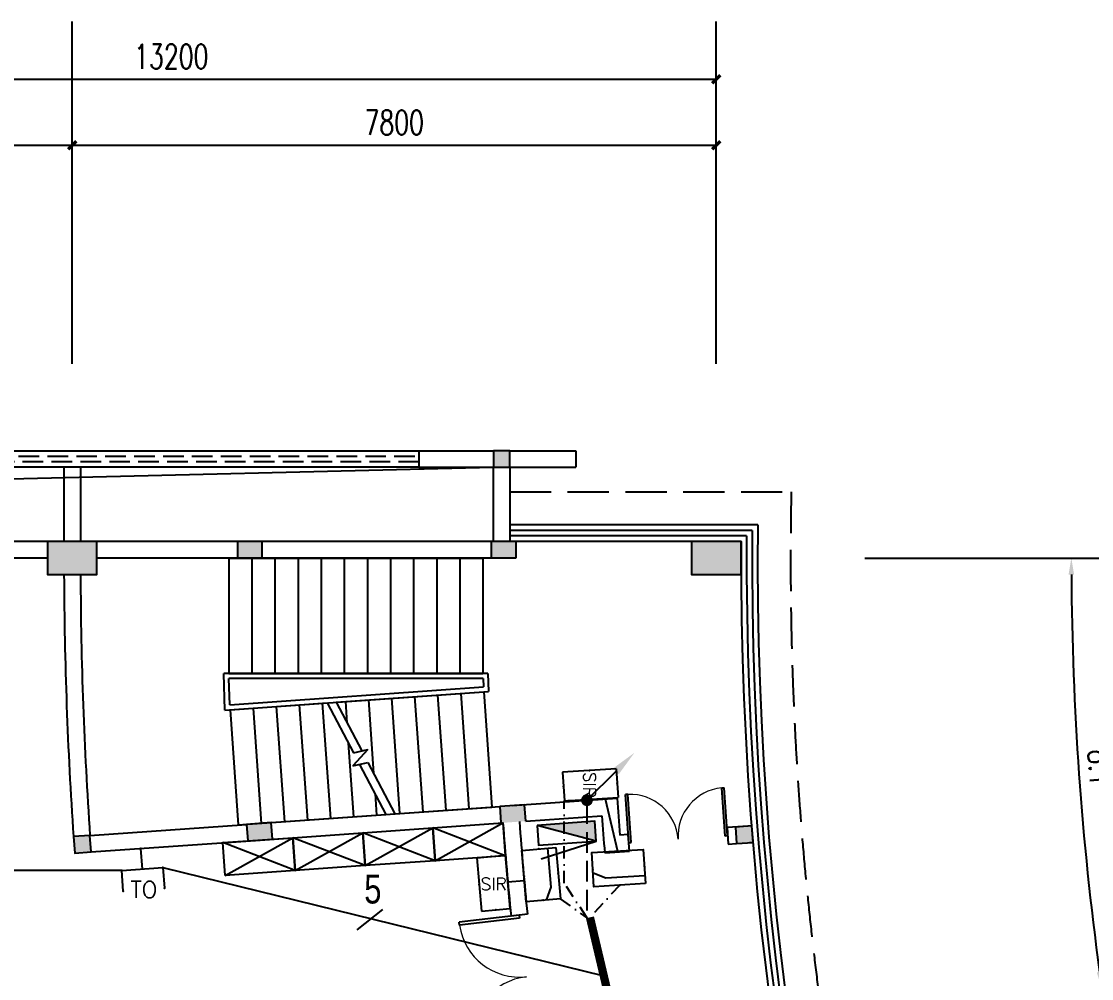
# Model space of a CAD drawing. Extents: x 13680 to 1640314, y -473492 to 65390.
# Drawn here: x 1471840 to 1484801, y -297943 to -286349 of the extents above; entities that cross this region are included whole.
import ezdxf
from ezdxf.enums import TextEntityAlignment as Align

# ---------------------------------------------------------------- set-up
doc = ezdxf.new("R2010")
doc.units = 0
doc.header["$LTSCALE"] = 1000
doc.header["$MEASUREMENT"] = 0
doc.linetypes.add('DASH', pattern=[0.35, 0.25, -0.1])
doc.linetypes.add('DASHDOT', pattern=[1, 0.5, -0.25, 0, -0.25])
for name, color, linetype in [('0-桥架', 120, 'Continuous'), ('AXIS', 1, 'Continuous'), ('COLUMN', 255, 'Continuous'), ('DIM-照明', 3, 'Continuous'), ('door', 2, 'Continuous'), ('EQUIP-通讯', 6, 'Continuous'), ('LWIRE', 4, 'Continuous'), ('PUB_HATCH', 8, 'Continuous'), ('S-提资20140812', 6, 'Continuous'), ('S-消防器材提资', 2, 'Continuous'), ('STAIR', 2, 'Continuous'), ('STAIR-H', 2, 'Continuous'), ('TEL_TEXT', 7, 'Continuous'), ('WALL', 255, 'Continuous'), ('WINDOW', 2, 'Continuous'), ('WIRE-照明', 120, 'Continuous'), ('室外建筑', 8, 'Continuous'), ('装修家具', 8, 'Continuous')]:
    doc.layers.add(name, color=color, linetype=linetype)
doc.styles.add('_TCH_DIM_T3', font='SIMPLEX', dxfattribs={"width": 0.705882, "bigfont": 'GBCBIG'})
doc.styles.add('_TEL_DIM', font='SIMPLEX', dxfattribs={"width": 0.8, "height": 3.5, "bigfont": 'HZTXT'})
doc.styles.get("Standard").update_dxf_attribs({"font": 'haiwenrs.shx', "bigfont": 'hztxt.shx'})
doc.dimstyles.new('_TCH_ARCH&&100', dxfattribs={"dimtxt": 297.5, "dimasz": 100, "dimexe": 250, "dimexo": 300, "dimgap": 126.25, "dimtad": 1, "dimdec": 0, "dimzin": 0, "dimdsep": 46, "dimtxsty": '_TCH_DIM_T3', "dimblk": 'ARCHTICK', "dimcen": 0.09, "dimclrt": 7, "dimazin": 2, "dimtfac": 1, "dimtdec": 0, "dimtix": 1, "dimtmove": 2, "dimatfit": 3, "dimfxl": 1, "dimtolj": 1, "dimtzin": 0, "dimarcsym": 0})
doc.dimstyles.new('_TCH_ARROW&&100', dxfattribs={"dimtxt": 297.5, "dimasz": 200, "dimexe": 250, "dimexo": 300, "dimgap": 126.25, "dimtad": 1, "dimdec": 0, "dimzin": 0, "dimdsep": 46, "dimtxsty": '_TCH_DIM_T3', "dimcen": 0.09, "dimclrt": 7, "dimazin": 2, "dimtfac": 1, "dimtdec": 0, "dimtix": 1, "dimtmove": 2, "dimatfit": 3, "dimfxl": 1, "dimtolj": 1, "dimtzin": 0, "dimarcsym": 0})

# ---------------------------------------------------------------- blocks, each defined once
blk = doc.blocks.new('A$C44F7551D')
at = {"layer": '装修家具', "color": 8}
for p, q in [((0, 400), (850, 0)), ((850, 400), (0, 0))]:
    blk.add_line(p, q, dxfattribs=at)
blk.add_lwpolyline([(0, 400), (0, 0), (850, 0), (850, 400)], close=True, dxfattribs=at)
blk = doc.blocks.new('xfx-gz')
at = {"layer": 'S-消防器材提资'}
blk.add_hatch(color=8, dxfattribs=at).paths.add_polyline_path([(0, 240), (0, 0), (700, 0)])
at = {"layer": 'S-消防器材提资', "color": 8}
for p, q in [((678, 408), (0, 240)), ((0, 240), (700, 0))]:
    blk.add_line(p, q, dxfattribs=at)
blk.add_lwpolyline([(700, 0), (700, 240), (0, 240), (0, 0)], close=True, dxfattribs=at)
blk = doc.blocks.new('$DorLib2D$00000002')
for p, q in [((-0.5, 0), (-0.5, 0.4875)), ((-0.475, 0.4875), (-0.5, 0.4875)), ((-0.475, 0), (-0.475, 0.4875)), ((0.475, 0), (0.475, 0.4875)), ((0.475, 0.4875), (0.5, 0.4875)), ((0.5, 0), (0.5, 0.4875)), ((-0.5, 0), (-0.475, 0)), ((0.5, 0), (0.475, 0))]:
    blk.add_line(p, q)
at = {"lineweight": 13}
for centre, start, end in [((-0.4875, 0), 0, 88.53072), ((0.4875, 0), 91.46928, 180)]:
    blk.add_arc(centre, 0.4875, start, end, dxfattribs=at)
blk = doc.blocks.new('_ArchTick')
at = {"color": 0, "linetype": 'ByBlock', "const_width": 0.4}
blk.add_lwpolyline([(-0.5, -0.5), (0.5, 0.5)], dxfattribs=at)
blk = doc.blocks.new('*D59')
at = {"layer": 'AXIS', "color": 0, "lineweight": -2, "transparency": 16777216}
for p, q in [((1467055, -289492), (1467055, -287599)), ((1472455, -289492), (1472455, -287599)), ((1467055, -287849), (1472455, -287849))]:
    blk.add_line(p, q, dxfattribs=at)
at = {"layer": 'Defpoints', "color": 0, "transparency": 16777216}
for p in [(1472455, -287849), (1467055, -289792), (1472455, -289792)]:
    blk.add_point(p, dxfattribs=at)
at = {"layer": 'AXIS', "color": 0, "lineweight": -2, "transparency": 16777216, "xscale": 100, "yscale": 100, "zscale": 100, "rotation": 180}
blk.add_blockref('_ArchTick', (1467055, -287849), dxfattribs=at)
at = {"layer": 'AXIS', "color": 0, "lineweight": -2, "transparency": 16777216, "xscale": 100, "yscale": 100, "zscale": 100}
blk.add_blockref('_ArchTick', (1472455, -287849), dxfattribs=at)
at = {"layer": 'AXIS', "color": 7, "transparency": 16777216, "insert": (1469755, -287574), "char_height": 297.5, "attachment_point": 5, "style": '_TCH_DIM_T3'}
blk.add_mtext('\\A1;5400', dxfattribs=at)
blk = doc.blocks.new('*D60')
at = {"layer": 'AXIS', "color": 0, "lineweight": -2, "transparency": 16777216}
for p, q in [((1472455, -289492), (1472455, -287599)), ((1480255, -289492), (1480255, -287599)), ((1472455, -287849), (1480255, -287849))]:
    blk.add_line(p, q, dxfattribs=at)
at = {"layer": 'Defpoints', "color": 0, "transparency": 16777216}
for p in [(1480255, -287849), (1472455, -289792), (1480255, -289792)]:
    blk.add_point(p, dxfattribs=at)
at = {"layer": 'AXIS', "color": 0, "lineweight": -2, "transparency": 16777216, "xscale": 100, "yscale": 100, "zscale": 100, "rotation": 180}
blk.add_blockref('_ArchTick', (1472455, -287849), dxfattribs=at)
at = {"layer": 'AXIS', "color": 0, "lineweight": -2, "transparency": 16777216, "xscale": 100, "yscale": 100, "zscale": 100}
blk.add_blockref('_ArchTick', (1480255, -287849), dxfattribs=at)
at = {"layer": 'AXIS', "color": 7, "transparency": 16777216, "insert": (1476355, -287574), "char_height": 297.5, "attachment_point": 5, "style": '_TCH_DIM_T3'}
blk.add_mtext('\\A1;7800', dxfattribs=at)
blk = doc.blocks.new('*D61')
at = {"layer": 'AXIS', "color": 0, "lineweight": -2, "transparency": 16777216}
for p, q in [((1467055, -289688), (1467055, -286799)), ((1480255, -289688), (1480255, -286799)), ((1467055, -287049), (1480255, -287049))]:
    blk.add_line(p, q, dxfattribs=at)
at = {"layer": 'Defpoints', "color": 0, "transparency": 16777216}
for p in [(1480255, -287049), (1467055, -289988), (1480255, -289988)]:
    blk.add_point(p, dxfattribs=at)
at = {"layer": 'AXIS', "color": 0, "lineweight": -2, "transparency": 16777216, "xscale": 100, "yscale": 100, "zscale": 100, "rotation": 180}
blk.add_blockref('_ArchTick', (1467055, -287049), dxfattribs=at)
at = {"layer": 'AXIS', "color": 0, "lineweight": -2, "transparency": 16777216, "xscale": 100, "yscale": 100, "zscale": 100}
blk.add_blockref('_ArchTick', (1480255, -287049), dxfattribs=at)
at = {"layer": 'AXIS', "color": 7, "transparency": 16777216, "insert": (1473655, -286774), "char_height": 297.5, "attachment_point": 5, "style": '_TCH_DIM_T3'}
blk.add_mtext('\\A1;13200', dxfattribs=at)
blk = doc.blocks.new('*D74')
at = {"layer": 'AXIS', "color": 0, "lineweight": -2, "transparency": 16777216}
for p, q in [((1464755, -292849), (1462305, -292849)), ((1464897, -296860), (1462453, -297033))]:
    blk.add_line(p, q, dxfattribs=at)
blk.add_arc((1521555, -292849), 59000, 180.19425, 183.85578, dxfattribs=at)
at = {"layer": 'AXIS', "color": 0, "transparency": 16777216}
for points in [[(1462522, -293049), (1462589, -293049), (1462555, -292849)], [(1462722, -296814), (1462655, -296818), (1462702, -297016)]]:
    blk.add_solid(points, dxfattribs=at)
at = {"layer": 'Defpoints', "color": 0, "transparency": 16777216}
for p in [(1465055, -292849), (1521555, -292849), (1462571, -294239), (1465196, -296839)]:
    blk.add_point(p, dxfattribs=at)
at = {"layer": 'AXIS', "color": 7, "transparency": 16777216, "insert": (1462867, -294924), "char_height": 297.5, "attachment_point": 5, "rotation": 272.025, "style": '_TCH_DIM_T3'}
blk.add_mtext('\\A1;4.05°', dxfattribs=at)
blk = doc.blocks.new('*D75')
at = {"layer": 'AXIS', "color": 0, "lineweight": -2, "transparency": 16777216}
for p, q in [((1464897, -296860), (1462453, -297033)), ((1465322, -300852), (1462896, -301197))]:
    blk.add_line(p, q, dxfattribs=at)
blk.add_arc((1521555, -292849), 59000, 184.24423, 187.90568, dxfattribs=at)
at = {"layer": 'AXIS', "color": 0, "transparency": 16777216}
for points in [[(1462684, -297218), (1462750, -297213), (1462702, -297016)], [(1463149, -300959), (1463083, -300968), (1463144, -301162)]]:
    blk.add_solid(points, dxfattribs=at)
at = {"layer": 'Defpoints', "color": 0, "transparency": 16777216}
for p in [(1521555, -292849), (1465196, -296839), (1462817, -298401), (1465619, -300810)]:
    blk.add_point(p, dxfattribs=at)
at = {"layer": 'AXIS', "color": 7, "transparency": 16777216, "insert": (1463160, -299064), "char_height": 297.5, "attachment_point": 5, "rotation": 276.075, "style": '_TCH_DIM_T3'}
blk.add_mtext('\\A1;4.05°', dxfattribs=at)
blk = doc.blocks.new('*D76')
at = {"layer": 'AXIS', "color": 0, "lineweight": -2, "transparency": 16777216}
for p, q in [((1465322, -300852), (1462896, -301197)), ((1466027, -304804), (1463632, -305319))]:
    blk.add_line(p, q, dxfattribs=at)
blk.add_arc((1521555, -292849), 59000, 188.29413, 191.95608, dxfattribs=at)
at = {"layer": 'AXIS', "color": 0, "transparency": 16777216}
for points in [[(1463139, -301364), (1463205, -301355), (1463144, -301162)], [(1463868, -305064), (1463802, -305078), (1463877, -305267)]]:
    blk.add_solid(points, dxfattribs=at)
at = {"layer": 'Defpoints', "color": 0, "transparency": 16777216}
for p in [(1521555, -292849), (1465619, -300810), (1463356, -302536), (1466321, -304741)]:
    blk.add_point(p, dxfattribs=at)
at = {"layer": 'AXIS', "color": 7, "transparency": 16777216, "insert": (1463745, -303172), "char_height": 297.5, "attachment_point": 5, "rotation": 280.1251, "style": '_TCH_DIM_T3'}
blk.add_mtext('\\A1;4.05°', dxfattribs=at)
blk = doc.blocks.new('*D77')
at = {"layer": 'AXIS', "color": 0, "lineweight": -2, "transparency": 16777216}
for p, q in [((1466027, -304804), (1463632, -305319)), ((1467010, -308695), (1464658, -309379))]:
    blk.add_line(p, q, dxfattribs=at)
blk.add_arc((1521555, -292849), 59000, 192.34452, 196.00578, dxfattribs=at)
at = {"layer": 'AXIS', "color": 0, "transparency": 16777216}
for points in [[(1463887, -305469), (1463952, -305455), (1463877, -305267)], [(1464874, -309108), (1464810, -309126), (1464898, -309309)]]:
    blk.add_solid(points, dxfattribs=at)
at = {"layer": 'Defpoints', "color": 0, "transparency": 16777216}
for p in [(1521555, -292849), (1466321, -304741), (1464185, -306622), (1467298, -308612)]:
    blk.add_point(p, dxfattribs=at)
at = {"layer": 'AXIS', "color": 7, "transparency": 16777216, "insert": (1464618, -307230), "char_height": 297.5, "attachment_point": 5, "rotation": 284.1752, "style": '_TCH_DIM_T3'}
blk.add_mtext('\\A1;4.05°', dxfattribs=at)
blk = doc.blocks.new('*D78')
at = {"layer": 'AXIS', "color": 0, "lineweight": -2, "transparency": 16777216}
for p, q in [((1467010, -308695), (1464658, -309379)), ((1469787, -316223), (1467554, -317231))]:
    blk.add_line(p, q, dxfattribs=at)
blk.add_arc((1521555, -292849), 59000, 196.39422, 204.10568, dxfattribs=at)
at = {"layer": 'AXIS', "color": 0, "transparency": 16777216}
for points in [[(1464922, -309510), (1464986, -309492), (1464898, -309309)], [(1467731, -316932), (1467670, -316959), (1467782, -317128)]]:
    blk.add_solid(points, dxfattribs=at)
at = {"layer": 'Defpoints', "color": 0, "transparency": 16777216}
for p in [(1521555, -292849), (1467298, -308612), (1465736, -311960), (1470061, -316099)]:
    blk.add_point(p, dxfattribs=at)
at = {"layer": 'AXIS', "color": 7, "transparency": 16777216, "insert": (1466460, -313174), "char_height": 297.5, "attachment_point": 5, "rotation": 290.25, "style": '_TCH_DIM_T3'}
blk.add_mtext('\\A1;8.1°', dxfattribs=at)
blk = doc.blocks.new('*D79')
at = {"layer": 'AXIS', "color": 0, "lineweight": -2, "transparency": 16777216}
for p, q in [((1469787, -316223), (1467554, -317231)), ((1473597, -323284), (1471529, -324596))]:
    blk.add_line(p, q, dxfattribs=at)
blk.add_arc((1521555, -292849), 59000, 204.49413, 212.20578, dxfattribs=at)
at = {"layer": 'AXIS', "color": 0, "transparency": 16777216}
for points in [[(1467834, -317324), (1467895, -317296), (1467782, -317128)], [(1471661, -324276), (1471605, -324311), (1471740, -324462)]]:
    blk.add_solid(points, dxfattribs=at)
at = {"layer": 'Defpoints', "color": 0, "transparency": 16777216}
for p in [(1521555, -292849), (1470061, -316099), (1468986, -319634), (1473851, -323123)]:
    blk.add_point(p, dxfattribs=at)
at = {"layer": 'AXIS', "color": 7, "transparency": 16777216, "insert": (1469873, -320735), "char_height": 297.5, "attachment_point": 5, "rotation": 298.35, "style": '_TCH_DIM_T3'}
blk.add_mtext('\\A1;8.1°', dxfattribs=at)
blk = doc.blocks.new('*D80')
at = {"layer": 'AXIS', "color": 0, "lineweight": -2, "transparency": 16777216}
for p, q in [((1473597, -323284), (1471529, -324596)), ((1475866, -326595), (1473896, -328050))]:
    blk.add_line(p, q, dxfattribs=at)
blk.add_arc((1521555, -292849), 59000, 212.59422, 216.25576, dxfattribs=at)
at = {"layer": 'AXIS', "color": 0, "transparency": 16777216}
for points in [[(1471819, -324649), (1471875, -324613), (1471740, -324462)], [(1474005, -327721), (1473951, -327761), (1474097, -327902)]]:
    blk.add_solid(points, dxfattribs=at)
at = {"layer": 'Defpoints', "color": 0, "transparency": 16777216}
for p in [(1521555, -292849), (1473851, -323123), (1472498, -325627), (1476108, -326417)]:
    blk.add_point(p, dxfattribs=at)
at = {"layer": 'AXIS', "color": 7, "transparency": 16777216, "insert": (1473115, -326048), "char_height": 297.5, "attachment_point": 5, "rotation": 304.425, "style": '_TCH_DIM_T3'}
blk.add_mtext('\\A1;4.05°', dxfattribs=at)
blk = doc.blocks.new('*D81')
at = {"layer": 'AXIS', "color": 0, "lineweight": -2, "transparency": 16777216}
for p, q in [((1475866, -326595), (1473896, -328050)), ((1478364, -329738), (1476501, -331329))]:
    blk.add_line(p, q, dxfattribs=at)
blk.add_arc((1521555, -292849), 59000, 216.6442, 220.30638, dxfattribs=at)
at = {"layer": 'AXIS', "color": 0, "transparency": 16777216}
for points in [[(1474189, -328082), (1474243, -328043), (1474097, -327902)], [(1476587, -330993), (1476536, -331036), (1476692, -331167)]]:
    blk.add_solid(points, dxfattribs=at)
at = {"layer": 'Defpoints', "color": 0, "transparency": 16777216}
for p in [(1521555, -292849), (1476108, -326417), (1474936, -329010), (1478592, -329543)]:
    blk.add_point(p, dxfattribs=at)
at = {"layer": 'AXIS', "color": 7, "transparency": 16777216, "insert": (1475581, -329386), "char_height": 297.5, "attachment_point": 5, "rotation": 308.4753, "style": '_TCH_DIM_T3'}
blk.add_mtext('\\A1;4.05°', dxfattribs=at)
blk = doc.blocks.new('*D82')
at = {"layer": 'AXIS', "color": 0, "lineweight": -2, "transparency": 16777216}
for p, q in [((1478364, -329738), (1476501, -331329)), ((1481077, -332696), (1479331, -334414))]:
    blk.add_line(p, q, dxfattribs=at)
blk.add_arc((1521555, -292849), 59000, 220.69483, 224.35579, dxfattribs=at)
at = {"layer": 'AXIS', "color": 0, "transparency": 16777216}
for points in [[(1476796, -331340), (1476847, -331297), (1476692, -331167)], [(1479393, -334073), (1479346, -334120), (1479509, -334239)]]:
    blk.add_solid(points, dxfattribs=at)
at = {"layer": 'Defpoints', "color": 0, "transparency": 16777216}
for p in [(1521555, -292849), (1478592, -329543), (1477607, -332213), (1481291, -332485)]:
    blk.add_point(p, dxfattribs=at)
at = {"layer": 'AXIS', "color": 7, "transparency": 16777216, "insert": (1478276, -332542), "char_height": 297.5, "attachment_point": 5, "rotation": 312.5253, "style": '_TCH_DIM_T3'}
blk.add_mtext('\\A1;4.05°', dxfattribs=at)
blk = doc.blocks.new('*D83')
at = {"layer": 'AXIS', "color": 0, "lineweight": -2, "transparency": 16777216}
for p, q in [((1481077, -332696), (1479331, -334414)), ((1483993, -335455), (1482372, -337293))]:
    blk.add_line(p, q, dxfattribs=at)
blk.add_arc((1521555, -292849), 59000, 224.74423, 228.40578, dxfattribs=at)
at = {"layer": 'AXIS', "color": 0, "transparency": 16777216}
for points in [[(1479626, -334405), (1479674, -334358), (1479509, -334239)], [(1482410, -336948), (1482366, -336998), (1482538, -337105)]]:
    blk.add_solid(points, dxfattribs=at)
at = {"layer": 'Defpoints', "color": 0, "transparency": 16777216}
for p in [(1521555, -292849), (1481291, -332485), (1480496, -335218), (1484191, -335230)]:
    blk.add_point(p, dxfattribs=at)
at = {"layer": 'AXIS', "color": 7, "transparency": 16777216, "insert": (1481187, -335499), "char_height": 297.5, "attachment_point": 5, "rotation": 316.575, "style": '_TCH_DIM_T3'}
blk.add_mtext('\\A1;4.05°', dxfattribs=at)
blk = doc.blocks.new('*D84')
at = {"layer": 'AXIS', "color": 0, "lineweight": -2, "transparency": 16777216}
for p, q in [((1483993, -335455), (1482372, -337293)), ((1490371, -340323), (1489025, -342370))]:
    blk.add_line(p, q, dxfattribs=at)
blk.add_arc((1521555, -292849), 59000, 228.79422, 236.50578, dxfattribs=at)
at = {"layer": 'AXIS', "color": 0, "transparency": 16777216}
for points in [[(1482666, -337262), (1482710, -337212), (1482538, -337105)], [(1489014, -342023), (1488977, -342079), (1489163, -342161)]]:
    blk.add_solid(points, dxfattribs=at)
at = {"layer": 'Defpoints', "color": 0, "transparency": 16777216}
for p in [(1521555, -292849), (1484191, -335230), (1484666, -338894), (1490535, -340072)]:
    blk.add_point(p, dxfattribs=at)
at = {"layer": 'AXIS', "color": 7, "transparency": 16777216, "insert": (1485928, -339532), "char_height": 297.5, "attachment_point": 5, "rotation": 322.65, "style": '_TCH_DIM_T3'}
blk.add_mtext('\\A1;8.1°', dxfattribs=at)
blk = doc.blocks.new('*D89')
at = {"layer": 'AXIS', "color": 0, "lineweight": -2, "transparency": 16777216}
for p, q in [((1464755, -292849), (1461505, -292849)), ((1512669, -348949), (1512161, -352159))]:
    blk.add_line(p, q, dxfattribs=at)
blk.add_arc((1521555, -292849), 59800, 180.19165, 260.80826, dxfattribs=at)
at = {"layer": 'AXIS', "color": 0, "transparency": 16777216}
for points in [[(1461722, -293049), (1461789, -293049), (1461755, -292849)], [(1512008, -351848), (1511997, -351914), (1512200, -351912)]]:
    blk.add_solid(points, dxfattribs=at)
at = {"layer": 'Defpoints', "color": 0, "transparency": 16777216}
for p in [(1465055, -292849), (1521555, -292849), (1468273, -319997), (1512716, -348653)]:
    blk.add_point(p, dxfattribs=at)
at = {"layer": 'AXIS', "color": 7, "transparency": 16777216, "insert": (1476292, -331507), "char_height": 297.5, "attachment_point": 5, "rotation": 310.5, "style": '_TCH_DIM_T3'}
blk.add_mtext('\\A1;81°', dxfattribs=at)
blk = doc.blocks.new('*D90')
at = {"layer": 'AXIS', "color": 0, "lineweight": -2, "transparency": 16777216}
for p, q in [((1482355, -292849), (1484805, -292849)), ((1482746, -298372), (1485172, -298027))]:
    blk.add_line(p, q, dxfattribs=at)
blk.add_arc((1521555, -292849), 37000, 180.3097, 187.7902, dxfattribs=at)
at = {"layer": 'AXIS', "color": 0, "transparency": 16777216}
for points in [[(1484522, -293049), (1484589, -293049), (1484555, -292849)], [(1484930, -297859), (1484864, -297869), (1484924, -298062)]]:
    blk.add_solid(points, dxfattribs=at)
at = {"layer": 'Defpoints', "color": 0, "transparency": 16777216}
for p in [(1482055, -292849), (1521555, -292849), (1484596, -294592), (1482449, -298414)]:
    blk.add_point(p, dxfattribs=at)
at = {"layer": 'AXIS', "color": 7, "transparency": 16777216, "insert": (1484922, -295442), "char_height": 297.5, "attachment_point": 5, "rotation": 274.05, "style": '_TCH_DIM_T3'}
blk.add_mtext('\\A1;8.1°', dxfattribs=at)
blk = doc.blocks.new('*D91')
at = {"layer": 'AXIS', "color": 0, "lineweight": -2, "transparency": 16777216}
for p, q in [((1482746, -298372), (1485172, -298027)), ((1483912, -303785), (1486264, -303102))]:
    blk.add_line(p, q, dxfattribs=at)
blk.add_arc((1521555, -292849), 37000, 188.4096, 195.8903, dxfattribs=at)
at = {"layer": 'AXIS', "color": 0, "transparency": 16777216}
for points in [[(1484920, -298265), (1484986, -298255), (1484924, -298062)], [(1486001, -302970), (1485937, -302988), (1486024, -303171)]]:
    blk.add_solid(points, dxfattribs=at)
at = {"layer": 'Defpoints', "color": 0, "transparency": 16777216}
for p in [(1521555, -292849), (1482449, -298414), (1485210, -299782), (1483623, -303869)]:
    blk.add_point(p, dxfattribs=at)
at = {"layer": 'AXIS', "color": 7, "transparency": 16777216, "insert": (1485653, -300578), "char_height": 297.5, "attachment_point": 5, "rotation": 282.15, "style": '_TCH_DIM_T3'}
blk.add_mtext('\\A1;8.1°', dxfattribs=at)
blk = doc.blocks.new('*D92')
at = {"layer": 'AXIS', "color": 0, "lineweight": -2, "transparency": 16777216}
for p, q in [((1483912, -303785), (1486264, -303102)), ((1485828, -308980), (1488061, -307972))]:
    blk.add_line(p, q, dxfattribs=at)
blk.add_arc((1521555, -292849), 37000, 196.5097, 203.9903, dxfattribs=at)
at = {"layer": 'AXIS', "color": 0, "transparency": 16777216}
for points in [[(1486049, -303373), (1486112, -303354), (1486024, -303171)], [(1487782, -307879), (1487721, -307906), (1487833, -308075)]]:
    blk.add_solid(points, dxfattribs=at)
at = {"layer": 'Defpoints', "color": 0, "transparency": 16777216}
for p in [(1521555, -292849), (1483623, -303869), (1486550, -304834), (1485555, -309104)]:
    blk.add_point(p, dxfattribs=at)
at = {"layer": 'AXIS', "color": 7, "transparency": 16777216, "insert": (1487100, -305560), "char_height": 297.5, "attachment_point": 5, "rotation": 290.25, "style": '_TCH_DIM_T3'}
blk.add_mtext('\\A1;8.1°', dxfattribs=at)
blk = doc.blocks.new('*D103')
at = {"layer": 'AXIS', "color": 0, "lineweight": -2, "transparency": 16777216}
for p, q in [((1482355, -292849), (1485605, -292849)), ((1515423, -331566), (1515931, -328356))]:
    blk.add_line(p, q, dxfattribs=at)
blk.add_arc((1521555, -292849), 36200, 180.3166, 260.6833, dxfattribs=at)
at = {"layer": 'AXIS', "color": 0, "transparency": 16777216}
for points in [[(1485322, -293049), (1485389, -293049), (1485355, -292849)], [(1515700, -328538), (1515689, -328604), (1515892, -328603)]]:
    blk.add_solid(points, dxfattribs=at)
at = {"layer": 'Defpoints', "color": 0, "transparency": 16777216}
for p in [(1482055, -292849), (1521555, -292849), (1489301, -309283), (1515376, -331862)]:
    blk.add_point(p, dxfattribs=at)
at = {"layer": 'AXIS', "color": 7, "transparency": 16777216, "insert": (1494237, -316180), "char_height": 297.5, "attachment_point": 5, "rotation": 310.5, "style": '_TCH_DIM_T3'}
blk.add_mtext('\\A1;81°', dxfattribs=at)
blk = doc.blocks.new('_FZH')
blk.add_lwpolyline([(-0.5, -0.5), (0.5, -0.5), (0.5, 0.5), (-0.5, 0.5)], close=True)
at = {"layer": 'PUB_HATCH'}
blk.add_solid([(-0.5, -0.5), (0.5, -0.5), (-0.5, 0.5), (0.5, 0.5)], dxfattribs=at)
blk = doc.blocks.new('$equip$00001847')
for p, q in [((-0.5, 0.499), (-0.5, 0.999)), ((0.5, 0.999), (0.5, 0.499)), ((0.5, 0.499), (-0.5, 0.499)), ((0, 0.5), (0, 0))]:
    blk.add_line(p, q)
for p in [(-0.5, 0.999), (0.5, 0.999), (-0.5, 0.499), (0.5, 0.499), (0, 0)]:
    blk.add_point(p)
at = {"color": 7, "style": '_TEL_DIM'}
blk.add_attdef('$TEXT$', text='', height=0.4, dxfattribs=at).set_placement((0, 0.999), align=Align.MIDDLE_CENTER)
at = {"color": 7, "style": '_TEL_DIM', "flags": 1}
blk.add_attdef('A', text='', height=0.00002, dxfattribs=at).set_placement((0, 0), align=Align.MIDDLE_CENTER)
blk = doc.blocks.new('$TelecSys$00000095')
blk.add_line((0.4, 0.4), (-0.4, -0.4))
at = {"width": 0.8}
blk.add_attdef('N', text='', height=1, dxfattribs=at).set_placement((-0.017, 1.056), align=Align.MIDDLE)
blk = doc.blocks.new('$TelecSys$00000079')
for p, q in [((0.7, 0.7), (0, 0)), ((0.104, 0.104), (0.104, 0.104)), ((-0.104, -0.104), (-0.104, -0.104))]:
    blk.add_line(p, q)
at = {"const_width": 0.142}
blk.add_lwpolyline([(-0.071, 0, 1), (0.071, 0, 1)], format="xyb", close=True, dxfattribs=at)
blk.add_solid([(0.63, 0.77), (0.77, 0.63), (1.15, 1.15)])
at = {"width": 0.8, "flags": 9}
blk.add_attdef('A', (0, 0), '', height=0.00002, dxfattribs=at)
blk = doc.blocks.new('$equip$00001889')
for p, q in [((-0.65, 0.35), (-0.65, -0.35)), ((0.65, 0.35), (-0.65, 0.35)), ((0.65, 0.35), (0.65, -0.35)), ((-0.65, -0.35), (0.65, -0.35))]:
    blk.add_line(p, q)
for p in [(0, 0.35), (-0.65, 0), (0.65, 0), (0, -0.35)]:
    blk.add_point(p)
at = {"color": 7, "style": '_TEL_DIM'}
blk.add_attdef('$TEXT$', text='', height=0.3, dxfattribs=at).set_placement((-0.02, -0.003), align=Align.MIDDLE_CENTER)
at = {"color": 7, "style": '_TEL_DIM', "flags": 1}
blk.add_attdef('A', text='', height=0.00002, dxfattribs=at).set_placement((0, 0), align=Align.MIDDLE_CENTER)
blk = doc.blocks.new('$equip$00001876')
at = {"color": 0, "linetype": 'Continuous'}
blk.add_lwpolyline([(-0.625, 0.415), (0.625, 0.415), (0.625, -0.415), (-0.625, -0.415)], close=True, dxfattribs=at)
blk.add_lwpolyline([(0.625, 0.075), (0.325, 0.215), (-0.625, 0.215)], dxfattribs=at)
for p in [(0, 0.415), (-0.625, 0), (0.625, 0), (0, -0.415)]:
    blk.add_point(p)
at = {"layer": 'TEL_TEXT', "style": '_TEL_DIM', "flags": 1}
blk.add_attdef('A', text='', height=0.00002, dxfattribs=at).set_placement((0, 0), align=Align.MIDDLE_CENTER)

msp = doc.modelspace()

# ---------------------------------------------------------------- hatches: boundary and pattern name
at = {"layer": 'PUB_HATCH'}
for points in [[(1474455.879, -292648.466), (1474455.879, -292848.466), (1474755.879, -292848.466), (1474755.879, -292648.466)], [(1477530.457, -292648.469), (1477530.457, -292848.469), (1477830.457, -292848.469), (1477830.457, -292648.469)], [(1477633.46, -295858.248), (1477647.586, -296057.749), (1477946.837, -296036.561), (1477932.711, -295837.06)], [(1474566.191, -296075.122), (1474580.317, -296274.623), (1474879.567, -296253.435), (1474865.442, -296053.934)]]:
    msp.add_hatch(color=256, dxfattribs=at).paths.add_polyline_path(points)

# ---------------------------------------------------------------- linework, layer by layer
at = {"layer": '0-桥架', "color": 120, "const_width": 100}
msp.add_lwpolyline([(1478725.341, -297201.577), (1480506.13, -304741.833), (1482927.617, -311598.598), (1488945.082, -320537.874), (1495211.97, -326301.802), (1501413.417, -330517.069), (1510854.591, -334130.402)], dxfattribs=at)
at = {"layer": 'AXIS'}
for p, q in [((1472455.028, -290498.44), (1472455.028, -286348.727)), ((1480255.028, -290498.44), (1480255.028, -286348.727)), ((1482055.046, -292848.719), (1486055.046, -292848.717))]:
    msp.add_line(p, q, dxfattribs=at)
at = {"layer": 'COLUMN'}
for p, q in [((1472355.057, -291748.975), (1472355.057, -292648.222)), ((1472555.057, -291748.975), (1472555.057, -292648.222))]:
    msp.add_line(p, q, dxfattribs=at)
at = {"layer": 'STAIR'}
for p, q in [((1470234.413, -291925.817), (1477555.05, -291748.975)), ((1474349.906, -292848.734), (1477429.906, -292848.734)), ((1474629.906, -292848.734), (1474629.906, -294248.734)), ((1474909.906, -292848.734), (1474909.906, -294248.734)), ((1475189.906, -292848.734), (1475189.906, -294248.734)), ((1475469.906, -292848.734), (1475469.906, -294248.734)), ((1475749.906, -292848.734), (1475749.906, -294248.734)), ((1476029.906, -292848.734), (1476029.906, -294248.734)), ((1476309.906, -292848.734), (1476309.906, -294248.734)), ((1476589.906, -292848.734), (1476589.906, -294248.734)), ((1476869.906, -292848.734), (1476869.906, -294248.734)), ((1477149.906, -292848.734), (1477149.906, -294248.734)), ((1475650.181, -294595.197), (1475960.941, -295184.617)), ((1475763.272, -294587.189), (1475781.471, -294844.214)), ((1476042.573, -294567.414), (1476105.716, -295459.213)), ((1476321.874, -294547.638), (1476420.752, -295944.142)), ((1476601.175, -294527.863), (1476700.052, -295924.367)), ((1476880.475, -294508.087), (1476979.353, -295904.591)), ((1477159.776, -294488.312), (1477258.654, -295884.815)), ((1474646.069, -294666.292), (1474744.947, -296062.796)), ((1474925.37, -294646.516), (1475024.248, -296043.02)), ((1475204.671, -294626.74), (1475303.548, -296023.244)), ((1475483.971, -294606.965), (1475582.849, -296003.469)), ((1475541.202, -294602.913), (1475859.986, -295207.552)), ((1475799.007, -295091.894), (1475862.15, -295983.693)), ((1476033.983, -295168.023), (1475853.307, -295367.277)), ((1475859.986, -295207.552), (1476033.983, -295168.023)), ((1475853.307, -295367.277), (1476035.43, -295325.902)), ((1475934.475, -295348.837), (1476254.542, -295955.91)), ((1476035.43, -295325.902), (1476363.521, -295948.194)), ((1476123.252, -295706.893), (1476141.451, -295963.918)), ((1476363.521, -295948.194), (1477537.955, -295865.04)), ((1474465.646, -296082.571), (1476254.542, -295955.91))]:
    msp.add_line(p, q, dxfattribs=at)
at = {"layer": 'STAIR-H'}
for p, q in [((1474349.906, -292848.734), (1474349.906, -294248.734)), ((1477429.906, -292848.734), (1477429.906, -294248.734)), ((1477489.943, -294248.734), (1474289.518, -294248.734)), ((1474305.136, -294690.423), (1474289.518, -294248.734)), ((1474349.906, -294248.734), (1477429.906, -294248.734)), ((1477432.027, -294308.734), (1474351.677, -294308.734)), ((1474362.902, -294626.183), (1474351.677, -294308.734)), ((1477432.027, -294308.734), (1477435.56, -294408.627)), ((1477489.943, -294248.734), (1477497.569, -294464.387)), ((1474305.136, -294690.423), (1477497.569, -294464.387)), ((1474362.902, -294626.183), (1477435.56, -294408.627)), ((1475650.181, -294595.197), (1477439.077, -294468.536)), ((1477439.077, -294468.536), (1477537.955, -295865.04)), ((1474366.768, -294686.067), (1475541.202, -294602.913)), ((1474366.768, -294686.067), (1474465.646, -296082.571))]:
    msp.add_line(p, q, dxfattribs=at)
at = {"layer": 'WALL', "color": 0}
for p, q in [((1476654.867, -291548.975), (1477555.867, -291548.975)), ((1476654.867, -291548.975), (1476654.867, -291748.975)), ((1477755.867, -291548.975), (1478555.046, -291548.975)), ((1478555.046, -291548.975), (1478555.046, -291748.975)), ((1476654.867, -291748.975), (1477555.05, -291748.975)), ((1477555.05, -291748.975), (1477555.05, -292648.469)), ((1477755.05, -291748.975), (1477755.05, -292648.469)), ((1477755.05, -291748.975), (1478555.046, -291748.975)), ((1472155.046, -292648.732), (1469855.046, -292648.731)), ((1472555.057, -292648.222), (1472355.057, -292648.222)), ((1474455.879, -292648.733), (1472755.046, -292648.732)), ((1474455.879, -292648.466), (1474455.879, -292848.466)), ((1474755.879, -292648.466), (1474455.879, -292648.466)), ((1474755.879, -292848.466), (1474755.879, -292648.466)), ((1477530.457, -292648.734), (1474755.879, -292648.733)), ((1477530.457, -292648.469), (1477530.457, -292848.469)), ((1477830.457, -292648.469), (1477530.457, -292648.469)), ((1477830.457, -292848.469), (1477830.457, -292648.469)), ((1472155.046, -292848.732), (1469855.049, -292848.731)), ((1474605.879, -292848.733), (1472755.046, -292848.732)), ((1474455.879, -292848.466), (1474755.879, -292848.466)), ((1477755.05, -292848.734), (1474605.879, -292848.733)), ((1477530.457, -292848.469), (1477830.457, -292848.469)), ((1477755.05, -292848.469), (1477755.05, -292848.734)), ((1477782.368, -295847.705), (1479054.396, -295756.523)), ((1474865.465, -296054.255), (1477633.462, -295858.27)), ((1477932.711, -295837.06), (1477633.46, -295858.248)), ((1477633.46, -295858.248), (1477647.586, -296057.749)), ((1477946.837, -296036.561), (1477932.711, -295837.06)), ((1477946.827, -296036.429), (1478869.032, -295970.323)), ((1472670.448, -296209.67), (1474566.214, -296075.443)), ((1474865.442, -296053.934), (1474566.191, -296075.122)), ((1474566.191, -296075.122), (1474580.317, -296274.623)), ((1474729.965, -296264.349), (1477672.099, -296056.035)), ((1474879.567, -296253.435), (1474865.442, -296053.934)), ((1480642.021, -296096.352), (1480385.394, -296114.363)), ((1480385.394, -296114.363), (1480399.396, -296313.873)), ((1472684.472, -296409.178), (1474729.965, -296264.349)), ((1474580.317, -296274.623), (1474879.567, -296253.435)), ((1479188.339, -296198.377), (1479087.503, -296205.454)), ((1479202.341, -296397.887), (1479188.339, -296198.377)), ((1478904.204, -296418.811), (1479202.341, -296397.887)), ((1480399.396, -296313.873), (1480501.694, -296306.693)), ((1480656.085, -296295.857), (1480698.678, -296292.868)), ((1480698.678, -296292.868), (1480698.676, -296292.842)), ((1477968.127, -297163.848), (1477769.437, -297186.961))]:
    msp.add_line(p, q, dxfattribs=at)
for centre, radius, start, end in [((1521555.046, -292848.703), 49200, 180.2334079, 183.9335482), ((1521555.046, -292848.703), 49000, 180.2338842, 183.9330726), ((1521654.717, -292840.594), 42700, 183.9157031, 184.5197277), ((1521654.717, -292840.594), 42900, 184.1836762, 184.7845029), ((1521555.046, -292848.703), 44000, 184.1802102, 185.6583716), ((1521555.046, -292848.703), 43800, 184.1806902, 185.6539115)]:
    msp.add_arc(centre, radius, start, end, dxfattribs=at)
at = {"layer": 'WINDOW'}
for p, q in [((1470755.049, -291548.975), (1476654.867, -291548.975)), ((1476654.867, -291748.975), (1470755.049, -291748.975)), ((1480757.007, -292448.72), (1477753.315, -292448.72)), ((1480689.403, -292515.72), (1477753.315, -292515.72)), ((1480622.917, -292581.72), (1477753.315, -292581.72)), ((1480555.534, -292648.72), (1477753.315, -292648.72))]:
    msp.add_line(p, q, dxfattribs=at)
at = {"layer": 'WINDOW', "linetype": 'DASH'}
for p, q in [((1470755.049, -291615.975), (1476654.867, -291615.975)), ((1476654.867, -291681.975), (1470755.049, -291681.975))]:
    msp.add_line(p, q, dxfattribs=at)
at = {"layer": 'WINDOW'}
for radius, start, end in [(40867, 179.5331502, 261.4657858), (40800, 179.4382911, 261.560645), (41000, 179.7205305, 261.2784055), (40933, 179.6262886, 261.3726474)]:
    msp.add_arc((1521555.046, -292848.703), radius, start, end, dxfattribs=at)
at = {"layer": 'WIRE-照明', "linetype": 'DASHDOT', "ltscale": 0.3}
for p, q in [((1478414.345, -296789.032), (1478414.345, -295788.564)), ((1478607.408, -295788.564), (1478414.345, -295788.564)), ((1478687.974, -297203.429), (1478414.345, -296789.032)), ((1479085.403, -296812.201), (1478725.341, -297201.577)), ((1478733.338, -297235.44), (1478366.872, -296976.846))]:
    msp.add_line(p, q, dxfattribs=at)
at = {"layer": 'WIRE-照明', "linetype": 'DASH'}
msp.add_line((1478689.123, -295818.331), (1478687.974, -297203.429), dxfattribs=at)
at = {"layer": 'WIRE-照明'}
for p, q in [((1478911.401, -295766.773), (1479059.724, -296397.996)), ((1473055.7, -296633.019), (1470997.58, -296633.019)), ((1473554.451, -296597.705), (1478892.222, -297908.19)), ((1477731.12, -296771.843), (1477929.503, -296754.084))]:
    msp.add_line(p, q, dxfattribs=at)
at = {"layer": '室外建筑', "linetype": 'DASH', "ltscale": 2}
msp.add_line((1477755.027, -292048.724), (1481162.967, -292048.724), dxfattribs=at)
for radius, start, end in [(55400, 179.1726169, 261.8263191), (40400, 178.8653855, 262.1335564)]:
    msp.add_arc((1521555.046, -292848.703), radius, start, end, dxfattribs=at)

# ---------------------------------------------------------------- block references
at = {"layer": 'COLUMN', "linetype": 'ByBlock'}
for p, xscale, yscale, zscale, rotation in [((1477655.867, -291648.722), 200.0000000000165, 200.0000000000165, 200.0000000000165, 2.325909531067305e-05), ((1480594.388, -296199.975), 200.0000000000418, 200.0000000000418, 200.0000000000418, 4.05000226372451), ((1472577.659, -296316.491), 200.0000000000128, 200.0000000000128, 200.0000000000128, 274.0500022637251)]:
    msp.add_blockref('_FZH', p, dxfattribs=dict(at, xscale=xscale, yscale=yscale, zscale=zscale, rotation=rotation))
at = {"layer": 'COLUMN', "xscale": 400.000000000033, "yscale": 600.0000000000582, "zscale": 600.0000000000495}
for p, rotation in [((1472455.046, -292848.723), 270.0000232591287), ((1480255.046, -292848.72), 270.0000232590953)]:
    msp.add_blockref('_FZH', p, dxfattribs=dict(at, rotation=rotation))
at = {"layer": 'DIM-照明'}
ref = msp.add_blockref('$TelecSys$00000095', (1476059.145, -297228.548), dxfattribs=dict(at, xscale=350, yscale=350, zscale=350, rotation=353.3389975726428))
ref.add_attrib('N', '5', dxfattribs={"layer": '0', "color": 7, "height": 350, "width": 0.8}).set_placement((1476095.943, -296860.89), align=Align.MIDDLE)
at = {"layer": 'door'}
for p, xscale, yscale, zscale, rotation in [((1479793.868, -296256.125), 1199.99999999999, 1199.99999999999, 200, 4.014654475272562), ((1477955.441, -297920.381), 1500.000000000005, 1500.000000000005, 1500.000000000005, 96.63505155325896)]:
    msp.add_blockref('$DorLib2D$00000002', p, dxfattribs=dict(at, xscale=xscale, yscale=yscale, zscale=zscale, rotation=rotation))
at = {"layer": 'EQUIP-通讯'}
ref = msp.add_blockref('$equip$00001889', (1478730.165, -295595.883), dxfattribs=dict(at, xscale=499.999999999963, yscale=499.999999999963, zscale=499.999999999963, rotation=3.670055965779116))
ref.add_attrib('$TEXT$', 'SIR', dxfattribs={"layer": '0', "color": 7, "height": 150, "rotation": 268.6479246, "style": '_TEL_DIM'}).set_placement((1478720.281, -295598.095), align=Align.MIDDLE_CENTER)
ref = msp.add_blockref('$equip$00001847', (1473287.454, -296366.485), dxfattribs=dict(at, xscale=500, yscale=500, zscale=500, rotation=184.0500027584489))
ref.add_attrib('$TEXT$', 'TO', dxfattribs={"layer": '0', "color": 7, "height": 200, "style": '_TEL_DIM'}).set_placement((1473322.732, -296864.738), align=Align.MIDDLE_CENTER)
for p, xscale, yscale, zscale, rotation in [((1478133.44, -296683.211), 499.9999999999883, 499.9999999999883, 499.9999999999883, 274.8996120647744), ((1479072.563, -296605.098), 499.9999999999885, 499.9999999999885, 499.9999999999885, 183.5475366559396)]:
    msp.add_blockref('$equip$00001876', p, dxfattribs=dict(at, xscale=xscale, yscale=yscale, zscale=zscale, rotation=rotation))
ref = msp.add_blockref('$equip$00001889', (1477556.791, -296787.163), dxfattribs=dict(at, xscale=499.9999999999627, yscale=499.9999999999627, zscale=499.9999999999627, rotation=95.02213137461386))
ref.add_attrib('$TEXT$', 'SIR', dxfattribs={"layer": '0', "color": 7, "height": 150, "style": '_TEL_DIM'}).set_placement((1477559.236, -296796.991), align=Align.MIDDLE_CENTER)
at = {"layer": 'LWIRE', "xscale": 500, "yscale": 500, "zscale": 500}
msp.add_blockref('$TelecSys$00000079', (1478689.123, -295782.706), dxfattribs=at)
at = {"layer": 'S-提资20140812', "rotation": 184.050002824648}
msp.add_blockref('xfx-gz', (1478782.581, -296038.107), dxfattribs=at)
at = {"layer": '装修家具', "color": 8, "xscale": -1, "rotation": 184.0510294069987}
for p in [(1475976.346, -296176.131), (1476824.223, -296116.083), (1474280.594, -296296.227), (1475128.47, -296236.179)]:
    msp.add_blockref('A$C44F7551D', p, dxfattribs=at)

# ---------------------------------------------------------------- dimensions: what is measured, and where the dimension line sits
at = {"layer": 'AXIS'}
for p1, p2, distance, picture, middle in [((1467055.023, -289988.024), (1480255.028, -289988.024), 2939.297, '*D61', (1473655.025, -286773.727)), ((1467055.023, -289792.349), (1472455.028, -289792.349), 1943.622, '*D59', (1469755.025, -287573.727)), ((1472455.028, -289792.349), (1480255.028, -289792.349), 1943.622, '*D60', (1476355.028, -287573.727))]:
    dim = msp.add_aligned_dim(p1=p1, p2=p2, distance=distance, dimstyle='_TCH_ARCH&&100', dxfattribs=at)
    dim.commit()
    dim.dimension.update_dxf_attribs({"geometry": picture, "text_midpoint": middle})
for base, p1, p2, picture, middle in [((1468272.845, -319997.313), (1465055.046, -292848.726), (1512716.386, -348653.076), '*D89', (1476291.85, -331507.061)), ((1462571.423, -294238.746), (1465055.046, -292848.726), (1465196.138, -296839.13), '*D74', (1462866.72, -294923.797)), ((1462816.887, -298401.063), (1465196.138, -296839.13), (1465618.697, -300809.532), '*D75', (1463159.828, -299063.535)), ((1463355.726, -302535.766), (1465618.697, -300809.532), (1466320.712, -304740.648), '*D76', (1463744.615, -303172.445)), ((1464185.269, -306622.18), (1466320.712, -304740.648), (1467298.453, -308611.7), '*D77', (1464618.125, -307229.687)), ((1465736, -311959.801), (1467298.453, -308611.7), (1470060.723, -316099.181), '*D78', (1466459.743, -313174.383)), ((1468985.632, -319634.086), (1470060.723, -316099.181), (1473850.518, -323122.917), '*D79', (1469873.306, -320734.603)), ((1472498.335, -325627.341), (1473850.518, -323122.917), (1476107.81, -326416.526), '*D80', (1473114.731, -326047.52)), ((1474936.019, -329010.372), (1476107.81, -326416.526), (1478592.498, -329542.974), '*D81', (1475580.622, -329386.054)), ((1477606.578, -332212.8), (1478592.498, -329542.974), (1481290.977, -332485.236), '*D82', (1478275.964, -332541.86)), ((1480496.196, -335218.16), (1481290.977, -332485.236), (1484190.926, -335229.978), '*D83', (1481187.222, -335499.195)), ((1484596.12, -294591.632), (1482055.046, -292848.719), (1482449.103, -298414.238), '*D90', (1484921.754, -295442.457)), ((1489300.603, -309283.146), (1482055.046, -292848.719), (1515375.806, -331862.38), '*D103', (1494237.443, -316180.102)), ((1484665.729, -338894.097), (1484190.926, -335229.978), (1490535.257, -340071.819), '*D84', (1485927.625, -339531.81)), ((1485210.41, -299781.772), (1482449.103, -298414.238), (1483623.445, -303868.852), '*D91', (1485652.682, -300578.249)), ((1486549.888, -304833.647), (1483623.445, -303868.852), (1485554.617, -309103.52), '*D92', (1487099.969, -305559.852))]:
    dim = msp.add_angular_dim_3p(base=base, center=(1521555.046, -292848.703), p1=p1, p2=p2, dimstyle='_TCH_ARROW&&100', dxfattribs=at)
    dim.commit()
    dim.dimension.update_dxf_attribs({"geometry": picture, "text_midpoint": middle})

doc.saveas('drawing.dxf')
